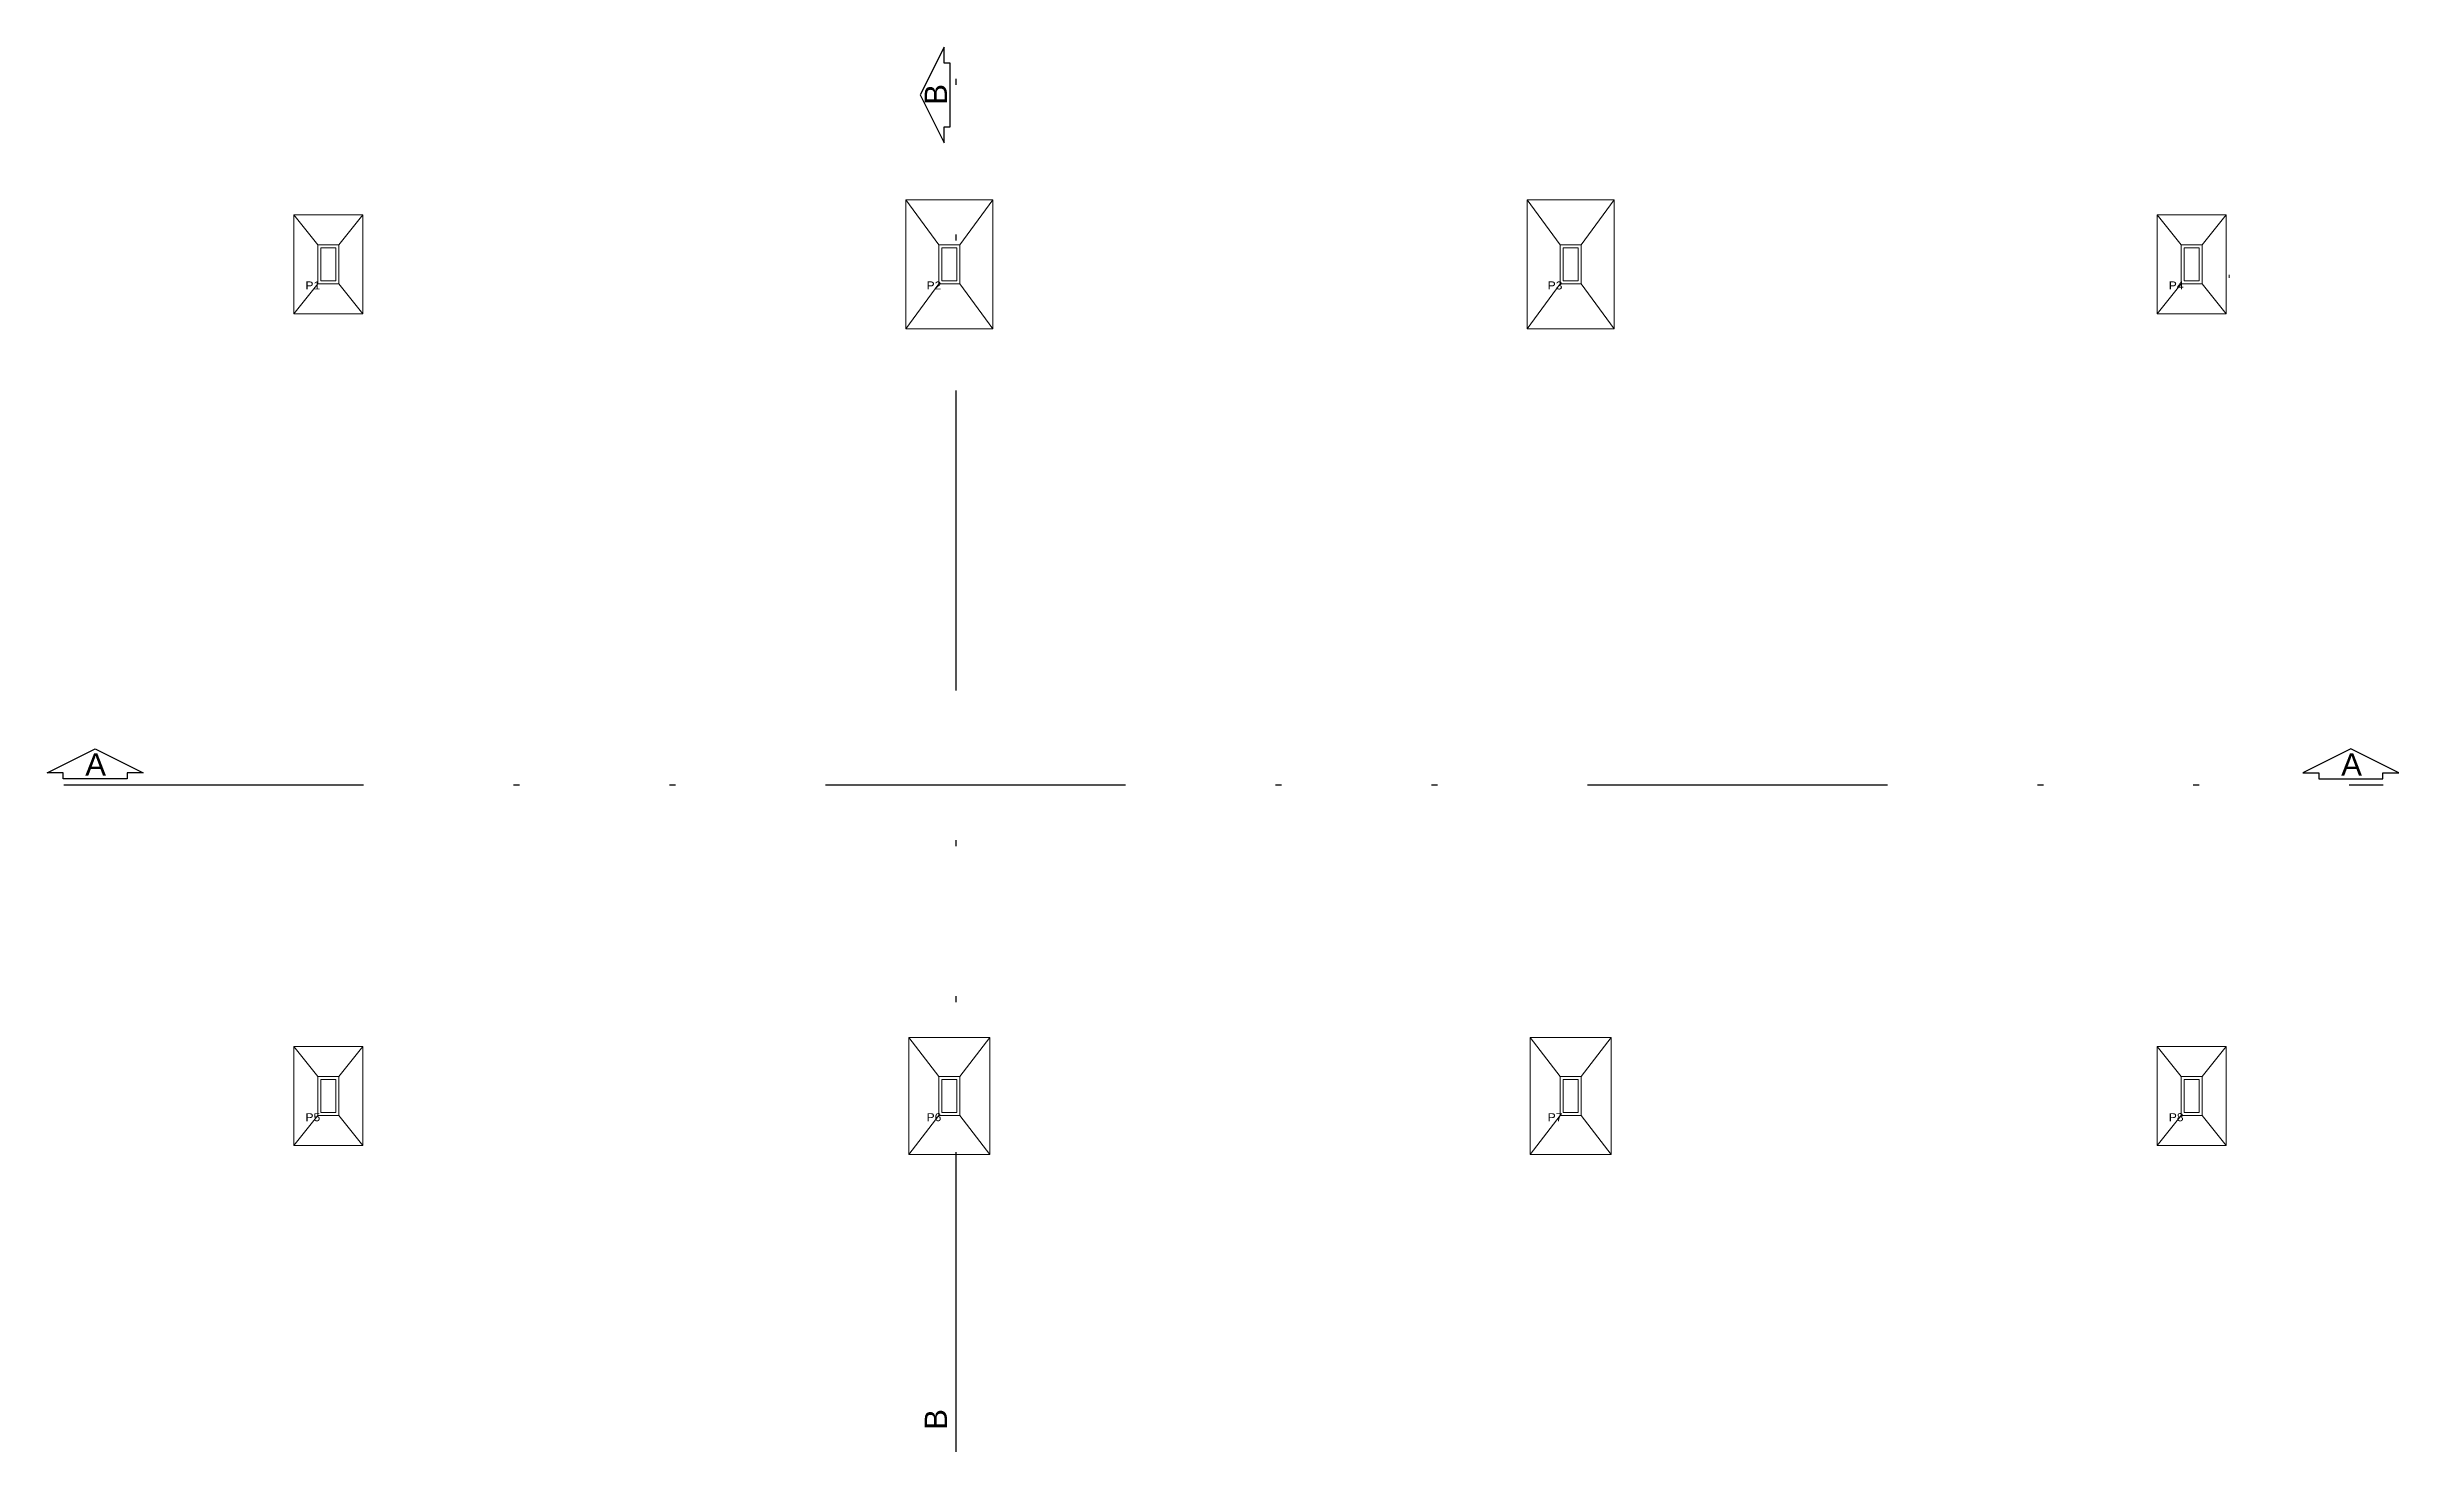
# Model space of a CAD drawing. Header units: inches. Extents: x -37 to 842, y -205 to 94.
# Drawn here: x 171.58 to 210.78, y 0.04 to 23.46 of the extents above; entities that cross this region are included whole.
import ezdxf
from ezdxf.enums import TextEntityAlignment as Align

# ---------------------------------------------------------------- set-up
doc = ezdxf.new("R2010")
doc.units = ezdxf.units.IN
doc.header["$MEASUREMENT"] = 0
doc.linetypes.add('DIVIDE', pattern=[1.25, 0.5, -0.25, 0, -0.25, 0, -0.25])
doc.layers.add('LCL-LINHACORTE', color=171, linetype='DIVIDE')
doc.layers.add('LCL-TEXTO2', color=171, linetype='Continuous')
for name, color, linetype, lineweight in [('PILAR_BETAO', 2, 'Continuous', 0), ('PILAR_REF', 92, 'Continuous', 0), ('SAP_CONTORNO', 41, 'Continuous', 9), ('TABELAS', 1, 'Continuous', 9)]:
    doc.layers.add(name, color=color, linetype=linetype, lineweight=lineweight)
doc.styles.add('Arial', font='arial.ttf')

msp = doc.modelspace()

# ---------------------------------------------------------------- linework, layer by layer
at = {"layer": 'LCL-LINHACORTE', "ltscale": 10}
for p, q in [((186.7298, 0.0356), (186.7298, 23.1903)), ((171.8529, 11.1607), (210.5186, 11.1607))]:
    msp.add_line(p, q, dxfattribs=at)
at = {"layer": 'LCL-LINHACORTE', "linetype": 'ByBlock'}
for points in [[(186.6298, 22.1301), (186.6298, 23.1968), (186.5298, 23.1968), (186.5298, 23.4634), (186.1298, 22.6634), (186.5298, 21.8634), (186.5298, 22.1301), (186.6298, 22.1301)], [(172.9089, 11.2607), (171.8422, 11.2607), (171.8422, 11.3607), (171.5755, 11.3607), (172.3755, 11.7607), (173.1755, 11.3607), (172.9089, 11.3607), (172.9089, 11.2607)], [(209.4475, 11.2607), (210.5141, 11.2607), (210.5141, 11.3607), (210.7808, 11.3607), (209.9808, 11.7607), (209.1808, 11.3607), (209.4475, 11.3607), (209.4475, 11.2607)]]:
    msp.add_lwpolyline(points, dxfattribs=at)
at = {"layer": 'PILAR_BETAO'}
for points in [[(176.1397, 19.5645), (176.3898, 19.5645), (176.3898, 20.1146), (176.1397, 20.1146), (176.1397, 19.5645)], [(186.4932, 19.5645), (186.7433, 19.5645), (186.7433, 20.1146), (186.4932, 20.1146), (186.4932, 19.5645)], [(196.8466, 19.5645), (197.0967, 19.5645), (197.0967, 20.1146), (196.8466, 20.1146), (196.8466, 19.5645)], [(207.2001, 19.5645), (207.4502, 19.5645), (207.4502, 20.1146), (207.2001, 20.1146), (207.2001, 19.5645)], [(176.1397, 5.6945), (176.3898, 5.6945), (176.3898, 6.2446), (176.1397, 6.2446), (176.1397, 5.6945)], [(186.4932, 5.6945), (186.7433, 5.6945), (186.7433, 6.2446), (186.4932, 6.2446), (186.4932, 5.6945)], [(196.8466, 5.6945), (197.0967, 5.6945), (197.0967, 6.2446), (196.8466, 6.2446), (196.8466, 5.6945)], [(207.2001, 5.6945), (207.4502, 5.6945), (207.4502, 6.2446), (207.2001, 6.2446), (207.2001, 5.6945)]]:
    msp.add_lwpolyline(points, close=True, dxfattribs=at)
at = {"layer": 'SAP_CONTORNO'}
for p, q in [((185.893, 20.9149), (186.4432, 20.1647)), ((187.3435, 20.9149), (186.7933, 20.1647)), ((196.2464, 20.9149), (196.7966, 20.1647)), ((197.6969, 20.9149), (197.1467, 20.1647)), ((175.6896, 20.6648), (176.0897, 20.1647)), ((176.84, 20.6648), (176.4398, 20.1647)), ((206.7499, 20.6648), (207.1501, 20.1647)), ((207.9003, 20.6648), (207.5002, 20.1647)), ((175.6896, 19.0143), (176.0897, 19.5144)), ((176.84, 19.0143), (176.4398, 19.5144)), ((185.893, 18.7642), (186.4432, 19.5144)), ((187.3435, 18.7642), (186.7933, 19.5144)), ((196.2464, 18.7642), (196.7966, 19.5144)), ((197.6969, 18.7642), (197.1467, 19.5144)), ((206.7499, 19.0143), (207.1501, 19.5144)), ((207.9003, 19.0143), (207.5002, 19.5144)), ((175.6896, 6.7948), (176.0897, 6.2947)), ((176.84, 6.7948), (176.4398, 6.2947)), ((185.943, 6.9449), (186.4432, 6.2947)), ((187.2934, 6.9449), (186.7933, 6.2947)), ((196.2964, 6.9449), (196.7966, 6.2947)), ((197.6469, 6.9449), (197.1467, 6.2947)), ((206.7499, 6.7948), (207.1501, 6.2947)), ((207.9003, 6.7948), (207.5002, 6.2947)), ((175.6896, 5.1443), (176.0897, 5.6444)), ((176.84, 5.1443), (176.4398, 5.6444)), ((185.943, 4.9942), (186.4432, 5.6444)), ((187.2934, 4.9942), (186.7933, 5.6444)), ((196.2964, 4.9942), (196.7966, 5.6444)), ((197.6469, 4.9942), (197.1467, 5.6444)), ((206.7499, 5.1443), (207.1501, 5.6444)), ((207.9003, 5.1443), (207.5002, 5.6444))]:
    msp.add_line(p, q, dxfattribs=at)
for points in [[(185.893, 18.7642), (187.3435, 18.7642), (187.3435, 20.9149), (185.893, 20.9149), (185.893, 18.7642)], [(196.2464, 18.7642), (197.6969, 18.7642), (197.6969, 20.9149), (196.2464, 20.9149), (196.2464, 18.7642)], [(175.6896, 19.0143), (176.84, 19.0143), (176.84, 20.6648), (175.6896, 20.6648), (175.6896, 19.0143)], [(206.7499, 19.0143), (207.9003, 19.0143), (207.9003, 20.6648), (206.7499, 20.6648), (206.7499, 19.0143)], [(176.0897, 19.5144), (176.4398, 19.5144), (176.4398, 20.1647), (176.0897, 20.1647), (176.0897, 19.5144)], [(186.4432, 19.5144), (186.7933, 19.5144), (186.7933, 20.1647), (186.4432, 20.1647), (186.4432, 19.5144)], [(196.7966, 19.5144), (197.1467, 19.5144), (197.1467, 20.1647), (196.7966, 20.1647), (196.7966, 19.5144)], [(207.1501, 19.5144), (207.5002, 19.5144), (207.5002, 20.1647), (207.1501, 20.1647), (207.1501, 19.5144)], [(175.6896, 5.1443), (176.84, 5.1443), (176.84, 6.7948), (175.6896, 6.7948), (175.6896, 5.1443)], [(185.943, 4.9942), (187.2934, 4.9942), (187.2934, 6.9449), (185.943, 6.9449), (185.943, 4.9942)], [(196.2964, 4.9942), (197.6469, 4.9942), (197.6469, 6.9449), (196.2964, 6.9449), (196.2964, 4.9942)], [(206.7499, 5.1443), (207.9003, 5.1443), (207.9003, 6.7948), (206.7499, 6.7948), (206.7499, 5.1443)], [(176.0897, 5.6444), (176.4398, 5.6444), (176.4398, 6.2947), (176.0897, 6.2947), (176.0897, 5.6444)], [(186.4432, 5.6444), (186.7933, 5.6444), (186.7933, 6.2947), (186.4432, 6.2947), (186.4432, 5.6444)], [(196.7966, 5.6444), (197.1467, 5.6444), (197.1467, 6.2947), (196.7966, 6.2947), (196.7966, 5.6444)], [(207.1501, 5.6444), (207.5002, 5.6444), (207.5002, 6.2947), (207.1501, 6.2947), (207.1501, 5.6444)]]:
    msp.add_lwpolyline(points, close=True, dxfattribs=at)
at = {"layer": 'TABELAS'}
msp.add_line((207.9519, 19.6165), (207.9519, 19.6665), dxfattribs=at)

# ---------------------------------------------------------------- texts
at = {"layer": 'LCL-TEXTO2', "char_height": 0.3718, "attachment_point": 1, "rotation": 90, "style": 'Arial'}
for insert in [(186.2051, 22.5003), (186.2051, 0.4047)]:
    msp.add_mtext('B', dxfattribs=dict(at, insert=insert))
at = {"layer": 'LCL-TEXTO2', "char_height": 0.3718, "attachment_point": 1, "style": 'Arial'}
for insert in [(172.2124, 11.6854), (209.8177, 11.6854)]:
    msp.add_mtext('A', dxfattribs=dict(at, insert=insert))
at = {"layer": 'PILAR_REF', "style": 'Arial', "width": 1.079749}
for s, p, p2 in [('P1', (175.8836, 19.4211), (176.1297, 19.4211)), ('P2', (186.2371, 19.4211), (186.4832, 19.4211)), ('P3', (196.5905, 19.4211), (196.8366, 19.4211)), ('P4', (206.944, 19.4211), (207.1901, 19.4211)), ('P5', (175.8836, 5.5511), (176.1297, 5.5511)), ('P6', (186.2371, 5.5511), (186.4832, 5.5511)), ('P7', (196.5905, 5.5511), (196.8366, 5.5511)), ('P8', (206.944, 5.5511), (207.1901, 5.5511))]:
    msp.add_text(s, height=0.13338, dxfattribs=at).set_placement(p, p2, align=Align.FIT)

doc.saveas('drawing.dxf')
